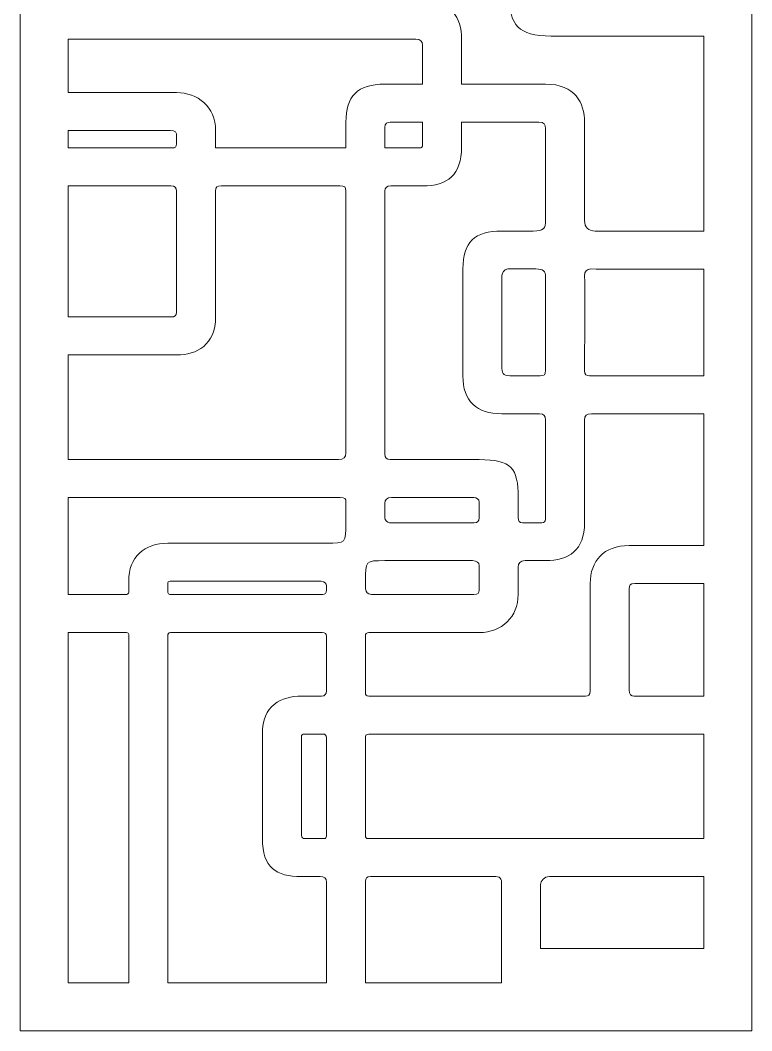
# Model space of a CAD drawing. Header units: centimetres. Extents: x -9.5 to 9.6, y -13.2 to 12.8.
# Drawn here: x -9.51 to -0.5, y -13.15 to -0.71 of the extents above; entities that cross this region are included whole.
import ezdxf

# ---------------------------------------------------------------- set-up
doc = ezdxf.new("R2010")
doc.units = ezdxf.units.CM
doc.header["$MEASUREMENT"] = 0
doc.layers.add('layer 1', color=7, linetype='Continuous')

msp = doc.modelspace()

# ---------------------------------------------------------------- linework, layer by layer
at = {"layer": 'layer 1', "color": 177, "lineweight": 20}
for points, knots in [([(-9.50589, 12.79005), (-9.50589, 12.79005), (-0.50125, 12.79005), (-0.50125, 12.79005), (-0.50125, 12.79005), (-0.50125, 12.79005), (-0.50125, -13.15187), (-0.50125, -13.15187), (-0.50125, -13.15187), (-0.50125, -13.15187), (-9.50589, -13.15187), (-9.50589, -13.15187), (-9.50589, -13.15187), (-9.50589, -13.15187), (-9.50589, 12.79005), (-9.50589, 12.79005)], [0, 0, 0, 0, 0.2, 0.2, 0.2, 0.2, 0.4, 0.4, 0.4, 0.4, 0.6, 0.6, 0.6, 0.6, 1, 1, 1, 1]), ([(-1.09084, -0.90946), (-1.09084, -0.90946), (-2.97314, -0.90946), (-2.97314, -0.90946), (-2.97314, -0.90946), (-3.37809, -0.90946), (-3.48242, -0.76374), (-3.48242, -0.44222), (-3.48242, -0.44222), (-3.48242, -0.15762), (-3.48242, 0.12697), (-3.48242, 0.41157), (-3.48242, 0.41157), (-3.48242, 0.42917), (-3.49403, 0.44302), (-3.51266, 0.44302), (-3.51266, 0.44302), (-4.04403, 0.44302), (-4.5754, 0.44302), (-5.10677, 0.44302), (-5.10677, 0.44302), (-5.14111, 0.44302), (-5.15916, 0.41781), (-5.15916, 0.38526), (-5.15916, 0.38526), (-5.15916, 0.1145), (-5.15916, -0.15625), (-5.15916, -0.42701), (-5.15916, -0.42701), (-5.15916, -0.46278), (-5.1398, -0.48116), (-5.10711, -0.48116), (-5.10711, -0.48116), (-4.92258, -0.48116), (-4.73804, -0.48116), (-4.55351, -0.48116), (-4.55351, -0.48116), (-4.20232, -0.48116), (-4.07348, -0.67309), (-4.07348, -0.94841), (-4.07348, -0.94841), (-4.07348, -1.13275), (-4.07348, -1.3171), (-4.07348, -1.50144), (-4.07348, -1.50144), (-3.72901, -1.50144), (-3.38453, -1.50144), (-3.04006, -1.50144), (-3.04006, -1.50144), (-2.6742, -1.50144), (-2.56003, -1.73458), (-2.56003, -1.96869), (-2.56003, -1.96869), (-2.56003, -2.37251), (-2.56003, -2.77632), (-2.56003, -3.18014), (-2.56003, -3.18014), (-2.56003, -3.26301), (-2.51144, -3.30919), (-2.42969, -3.30919), (-2.42969, -3.30919), (-2.42969, -3.30919), (-1.09084, -3.30919), (-1.09084, -3.30919), (-1.09084, -3.30919), (-1.09084, -3.30919), (-1.09084, -0.90946), (-1.09084, -0.90946)], [0, 0, 0, 0, 0.05555556, 0.05555556, 0.05555556, 0.05555556, 0.11111111, 0.11111111, 0.11111111, 0.11111111, 0.16666667, 0.16666667, 0.16666667, 0.16666667, 0.22222222, 0.22222222, 0.22222222, 0.22222222, 0.27777778, 0.27777778, 0.27777778, 0.27777778, 0.33333333, 0.33333333, 0.33333333, 0.33333333, 0.38888889, 0.38888889, 0.38888889, 0.38888889, 0.44444444, 0.44444444, 0.44444444, 0.44444444, 0.5, 0.5, 0.5, 0.5, 0.55555556, 0.55555556, 0.55555556, 0.55555556, 0.61111111, 0.61111111, 0.61111111, 0.61111111, 0.66666667, 0.66666667, 0.66666667, 0.66666667, 0.72222222, 0.72222222, 0.72222222, 0.72222222, 0.77777778, 0.77777778, 0.77777778, 0.77777778, 0.83333333, 0.83333333, 0.83333333, 0.83333333, 0.88888889, 0.88888889, 0.88888889, 0.88888889, 1, 1, 1, 1]), ([(-8.9163, -1.60469), (-8.9163, -1.60469), (-7.58103, -1.60469), (-7.58103, -1.60469), (-7.58103, -1.60469), (-7.32688, -1.60469), (-7.10101, -1.78163), (-7.10101, -2.07193), (-7.10101, -2.07193), (-7.10101, -2.14344), (-7.10101, -2.21494), (-7.10101, -2.28645), (-7.10101, -2.28645), (-6.56637, -2.28645), (-6.03174, -2.28645), (-5.49711, -2.28645), (-5.49711, -2.28645), (-5.49711, -2.18053), (-5.49711, -2.07461), (-5.49711, -1.96869), (-5.49711, -1.96869), (-5.49711, -1.6495), (-5.35651, -1.50144), (-5.01708, -1.50144), (-5.01708, -1.50144), (-4.86256, -1.50144), (-4.70803, -1.50144), (-4.55351, -1.50144), (-4.55351, -1.50144), (-4.55351, -1.34014), (-4.55351, -1.17884), (-4.55351, -1.01754), (-4.55351, -1.01754), (-4.55351, -0.9786), (-4.57772, -0.94841), (-4.63743, -0.94841), (-4.63743, -0.94841), (-4.63743, -0.94841), (-8.9163, -0.94841), (-8.9163, -0.94841), (-8.9163, -0.94841), (-8.9163, -0.94841), (-8.9163, -1.60469), (-8.9163, -1.60469)], [0, 0, 0, 0, 0.08333333, 0.08333333, 0.08333333, 0.08333333, 0.16666667, 0.16666667, 0.16666667, 0.16666667, 0.25, 0.25, 0.25, 0.25, 0.33333333, 0.33333333, 0.33333333, 0.33333333, 0.41666667, 0.41666667, 0.41666667, 0.41666667, 0.5, 0.5, 0.5, 0.5, 0.58333333, 0.58333333, 0.58333333, 0.58333333, 0.66666667, 0.66666667, 0.66666667, 0.66666667, 0.75, 0.75, 0.75, 0.75, 0.83333333, 0.83333333, 0.83333333, 0.83333333, 1, 1, 1, 1]), ([(-3.04006, -6.85675), (-3.04006, -6.44841), (-3.04006, -6.04006), (-3.04006, -5.63172), (-3.04006, -5.63172), (-3.04006, -5.58738), (-3.05574, -5.55842), (-3.1156, -5.55842), (-3.1156, -5.55842), (-3.26949, -5.55842), (-3.42337, -5.55842), (-3.57726, -5.55842), (-3.57726, -5.55842), (-3.89011, -5.55842), (-4.05729, -5.40173), (-4.05729, -5.09117), (-4.05729, -5.09117), (-4.05729, -4.65293), (-4.05729, -4.21468), (-4.05729, -3.77644), (-4.05729, -3.77644), (-4.05729, -3.44636), (-3.91375, -3.30919), (-3.57726, -3.30919), (-3.57726, -3.30919), (-3.44855, -3.30919), (-3.31985, -3.30919), (-3.19115, -3.30919), (-3.19115, -3.30919), (-3.06484, -3.30919), (-3.04006, -3.28303), (-3.04006, -3.17098), (-3.04006, -3.17098), (-3.04006, -2.79582), (-3.04006, -2.42067), (-3.04006, -2.04552), (-3.04006, -2.04552), (-3.04006, -1.99742), (-3.05681, -1.96869), (-3.12079, -1.96869), (-3.12079, -1.96869), (-3.43836, -1.96869), (-3.75592, -1.96869), (-4.07348, -1.96869), (-4.07348, -1.96869), (-4.07348, -2.07422), (-4.07348, -2.17587), (-4.07348, -2.27666), (-4.07348, -2.27666), (-4.07348, -2.61615), (-4.24608, -2.7537), (-4.55351, -2.7537), (-4.55351, -2.7537), (-4.68389, -2.7537), (-4.81427, -2.7537), (-4.94465, -2.7537), (-4.94465, -2.7537), (-4.99025, -2.7537), (-5.01708, -2.77449), (-5.01708, -2.81447), (-5.01708, -2.81447), (-5.01708, -3.8946), (-5.01708, -4.97473), (-5.01708, -6.05486), (-5.01708, -6.05486), (-5.01708, -6.0989), (-4.99602, -6.1225), (-4.95362, -6.1225), (-4.95362, -6.1225), (-4.58796, -6.1225), (-4.22231, -6.1225), (-3.85665, -6.1225), (-3.85665, -6.1225), (-3.45841, -6.1225), (-3.37662, -6.22542), (-3.37662, -6.58974), (-3.37662, -6.58974), (-3.37662, -6.67183), (-3.37662, -6.75393), (-3.37662, -6.83602), (-3.37662, -6.83602), (-3.37662, -6.87926), (-3.35898, -6.8988), (-3.32403, -6.8988), (-3.32403, -6.8988), (-3.24416, -6.8988), (-3.1643, -6.8988), (-3.08443, -6.8988), (-3.08443, -6.8988), (-3.05537, -6.8988), (-3.04006, -6.88572), (-3.04006, -6.85675)], [0, 0, 0, 0, 0.04166667, 0.04166667, 0.04166667, 0.04166667, 0.08333333, 0.08333333, 0.08333333, 0.08333333, 0.125, 0.125, 0.125, 0.125, 0.16666667, 0.16666667, 0.16666667, 0.16666667, 0.20833333, 0.20833333, 0.20833333, 0.20833333, 0.25, 0.25, 0.25, 0.25, 0.29166667, 0.29166667, 0.29166667, 0.29166667, 0.33333333, 0.33333333, 0.33333333, 0.33333333, 0.375, 0.375, 0.375, 0.375, 0.41666667, 0.41666667, 0.41666667, 0.41666667, 0.45833333, 0.45833333, 0.45833333, 0.45833333, 0.5, 0.5, 0.5, 0.5, 0.54166667, 0.54166667, 0.54166667, 0.54166667, 0.58333333, 0.58333333, 0.58333333, 0.58333333, 0.625, 0.625, 0.625, 0.625, 0.66666667, 0.66666667, 0.66666667, 0.66666667, 0.70833333, 0.70833333, 0.70833333, 0.70833333, 0.75, 0.75, 0.75, 0.75, 0.79166667, 0.79166667, 0.79166667, 0.79166667, 0.83333333, 0.83333333, 0.83333333, 0.83333333, 0.875, 0.875, 0.875, 0.875, 0.91666667, 0.91666667, 0.91666667, 0.91666667, 1, 1, 1, 1]), ([(-5.01708, -2.28645), (-4.87705, -2.28645), (-4.73701, -2.28645), (-4.59697, -2.28645), (-4.59697, -2.28645), (-4.56306, -2.28645), (-4.55351, -2.27129), (-4.55351, -2.2517), (-4.55351, -2.2517), (-4.55351, -2.15736), (-4.55351, -2.06302), (-4.55351, -1.96869), (-4.55351, -1.96869), (-4.6863, -1.96869), (-4.8191, -1.96869), (-4.95189, -1.96869), (-4.95189, -1.96869), (-4.98884, -1.96869), (-5.01708, -1.98638), (-5.01708, -2.03323), (-5.01708, -2.03323), (-5.01708, -2.11764), (-5.01708, -2.20205), (-5.01708, -2.28645)], [0, 0, 0, 0, 0.14285714, 0.14285714, 0.14285714, 0.14285714, 0.28571429, 0.28571429, 0.28571429, 0.28571429, 0.42857143, 0.42857143, 0.42857143, 0.42857143, 0.57142857, 0.57142857, 0.57142857, 0.57142857, 0.71428571, 0.71428571, 0.71428571, 0.71428571, 1, 1, 1, 1]), ([(-8.9163, -2.28645), (-8.9163, -2.28645), (-7.63194, -2.28645), (-7.63194, -2.28645), (-7.63194, -2.28645), (-7.60217, -2.28645), (-7.58103, -2.27791), (-7.58103, -2.23575), (-7.58103, -2.23575), (-7.58103, -2.20349), (-7.58103, -2.17123), (-7.58103, -2.13897), (-7.58103, -2.13897), (-7.58103, -2.0984), (-7.5952, -2.07193), (-7.65462, -2.07193), (-7.65462, -2.07193), (-7.65462, -2.07193), (-8.9163, -2.07193), (-8.9163, -2.07193), (-8.9163, -2.07193), (-8.9163, -2.07193), (-8.9163, -2.28645), (-8.9163, -2.28645)], [0, 0, 0, 0, 0.14285714, 0.14285714, 0.14285714, 0.14285714, 0.28571429, 0.28571429, 0.28571429, 0.28571429, 0.42857143, 0.42857143, 0.42857143, 0.42857143, 0.57142857, 0.57142857, 0.57142857, 0.57142857, 0.71428571, 0.71428571, 0.71428571, 0.71428571, 1, 1, 1, 1]), ([(-8.9163, -6.1225), (-8.9163, -6.1225), (-5.58917, -6.1225), (-5.58917, -6.1225), (-5.58917, -6.1225), (-5.52814, -6.1225), (-5.49711, -6.09361), (-5.49711, -6.04492), (-5.49711, -6.04492), (-5.49711, -4.96751), (-5.49711, -3.89008), (-5.49711, -2.81267), (-5.49711, -2.81267), (-5.49711, -2.76765), (-5.51254, -2.7537), (-5.56917, -2.7537), (-5.56917, -2.7537), (-6.05754, -2.7537), (-6.54592, -2.7537), (-7.03429, -2.7537), (-7.03429, -2.7537), (-7.08704, -2.7537), (-7.10101, -2.76761), (-7.10101, -2.81671), (-7.10101, -2.81671), (-7.10101, -3.33343), (-7.10101, -3.85014), (-7.10101, -4.36686), (-7.10101, -4.36686), (-7.10101, -4.70981), (-7.32993, -4.8341), (-7.58103, -4.8341), (-7.58103, -4.8341), (-7.58103, -4.8341), (-8.9163, -4.8341), (-8.9163, -4.8341), (-8.9163, -4.8341), (-8.9163, -4.8341), (-8.9163, -6.1225), (-8.9163, -6.1225)], [0, 0, 0, 0, 0.09090909, 0.09090909, 0.09090909, 0.09090909, 0.18181818, 0.18181818, 0.18181818, 0.18181818, 0.27272727, 0.27272727, 0.27272727, 0.27272727, 0.36363636, 0.36363636, 0.36363636, 0.36363636, 0.45454545, 0.45454545, 0.45454545, 0.45454545, 0.54545455, 0.54545455, 0.54545455, 0.54545455, 0.63636364, 0.63636364, 0.63636364, 0.63636364, 0.72727273, 0.72727273, 0.72727273, 0.72727273, 0.81818182, 0.81818182, 0.81818182, 0.81818182, 1, 1, 1, 1]), ([(-8.9163, -4.36686), (-8.9163, -4.36686), (-7.64987, -4.36686), (-7.64987, -4.36686), (-7.64987, -4.36686), (-7.60238, -4.36686), (-7.58103, -4.35255), (-7.58103, -4.3063), (-7.58103, -4.3063), (-7.58103, -3.80977), (-7.58103, -3.31324), (-7.58103, -2.81671), (-7.58103, -2.81671), (-7.58103, -2.77281), (-7.59988, -2.7537), (-7.65302, -2.7537), (-7.65302, -2.7537), (-7.65302, -2.7537), (-8.9163, -2.7537), (-8.9163, -2.7537), (-8.9163, -2.7537), (-8.9163, -2.7537), (-8.9163, -4.36686), (-8.9163, -4.36686)], [0, 0, 0, 0, 0.14285714, 0.14285714, 0.14285714, 0.14285714, 0.28571429, 0.28571429, 0.28571429, 0.28571429, 0.42857143, 0.42857143, 0.42857143, 0.42857143, 0.57142857, 0.57142857, 0.57142857, 0.57142857, 0.71428571, 0.71428571, 0.71428571, 0.71428571, 1, 1, 1, 1]), ([(-3.48029, -5.09117), (-3.33701, -5.09117), (-3.24473, -5.09117), (-3.10771, -5.09117), (-3.10771, -5.09117), (-3.05374, -5.09117), (-3.04006, -5.07715), (-3.04006, -5.02475), (-3.04006, -5.02475), (-3.04006, -4.63702), (-3.04006, -4.26688), (-3.04006, -3.87915), (-3.04006, -3.87915), (-3.04006, -3.7997), (-3.06587, -3.77644), (-3.15757, -3.77644), (-3.15757, -3.77644), (-3.27342, -3.77644), (-3.38928, -3.77644), (-3.50513, -3.77644), (-3.50513, -3.77644), (-3.55109, -3.77644), (-3.57726, -3.83011), (-3.57726, -3.86393), (-3.57726, -3.86393), (-3.57726, -4.24457), (-3.57726, -4.59505), (-3.57726, -4.97252), (-3.57726, -4.97252), (-3.57726, -5.05186), (-3.56626, -5.09117), (-3.48029, -5.09117)], [0, 0, 0, 0, 0.11111111, 0.11111111, 0.11111111, 0.11111111, 0.22222222, 0.22222222, 0.22222222, 0.22222222, 0.33333333, 0.33333333, 0.33333333, 0.33333333, 0.44444444, 0.44444444, 0.44444444, 0.44444444, 0.55555556, 0.55555556, 0.55555556, 0.55555556, 0.66666667, 0.66666667, 0.66666667, 0.66666667, 0.77777778, 0.77777778, 0.77777778, 0.77777778, 1, 1, 1, 1]), ([(-1.09084, -3.77693), (-1.51237, -3.7783), (-2.13776, -3.78172), (-2.48423, -3.77644), (-2.48423, -3.77644), (-2.53245, -3.7757), (-2.5615, -3.80535), (-2.56003, -3.86067), (-2.56003, -3.86067), (-2.54938, -4.26192), (-2.56003, -4.62816), (-2.56003, -5.02954), (-2.56003, -5.02954), (-2.56003, -5.07619), (-2.53888, -5.09117), (-2.49715, -5.09117), (-2.49715, -5.09117), (-2.49715, -5.09117), (-1.09084, -5.09117), (-1.09084, -5.09117), (-1.09084, -5.09117), (-1.09084, -5.09117), (-1.09084, -3.77693), (-1.09084, -3.77693)], [0, 0, 0, 0, 0.14285714, 0.14285714, 0.14285714, 0.14285714, 0.28571429, 0.28571429, 0.28571429, 0.28571429, 0.42857143, 0.42857143, 0.42857143, 0.42857143, 0.57142857, 0.57142857, 0.57142857, 0.57142857, 0.71428571, 0.71428571, 0.71428571, 0.71428571, 1, 1, 1, 1]), ([(-1.09084, -5.55842), (-1.09084, -5.55842), (-2.47301, -5.55842), (-2.47301, -5.55842), (-2.47301, -5.55842), (-2.54056, -5.55842), (-2.56003, -5.57941), (-2.56003, -5.63501), (-2.56003, -5.63501), (-2.56003, -6.06656), (-2.56003, -6.46725), (-2.56003, -6.8988), (-2.56003, -6.8988), (-2.56003, -7.23586), (-2.7512, -7.36604), (-3.04006, -7.36604), (-3.04006, -7.36604), (-3.1242, -7.36604), (-3.20834, -7.36604), (-3.29248, -7.36604), (-3.29248, -7.36604), (-3.35173, -7.36604), (-3.37662, -7.39544), (-3.37662, -7.44429), (-3.37662, -7.44429), (-3.37662, -7.55732), (-3.37662, -7.67035), (-3.37662, -7.78338), (-3.37662, -7.78338), (-3.37662, -8.05718), (-3.579, -8.25062), (-3.85665, -8.25062), (-3.85665, -8.25062), (-4.30883, -8.25062), (-4.76102, -8.25062), (-5.2132, -8.25062), (-5.2132, -8.25062), (-5.24297, -8.25062), (-5.25696, -8.26424), (-5.25696, -8.29339), (-5.25696, -8.29339), (-5.25696, -8.52441), (-5.25696, -8.75542), (-5.25696, -8.98644), (-5.25696, -8.98644), (-5.25696, -9.01827), (-5.24666, -9.03264), (-5.21466, -9.03264), (-5.21466, -9.03264), (-4.32639, -9.03264), (-3.43811, -9.03264), (-2.54984, -9.03264), (-2.54984, -9.03264), (-2.51097, -9.03264), (-2.48926, -9.02014), (-2.48926, -8.97212), (-2.48926, -8.97212), (-2.48926, -8.53069), (-2.48926, -8.08927), (-2.48926, -7.64784), (-2.48926, -7.64784), (-2.48926, -7.36959), (-2.32796, -7.18059), (-2.00923, -7.18059), (-2.00923, -7.18059), (-2.00923, -7.18059), (-1.09084, -7.18059), (-1.09084, -7.18059), (-1.09084, -7.18059), (-1.09084, -7.18059), (-1.09084, -5.55842), (-1.09084, -5.55842)], [0, 0, 0, 0, 0.05263158, 0.05263158, 0.05263158, 0.05263158, 0.10526316, 0.10526316, 0.10526316, 0.10526316, 0.15789474, 0.15789474, 0.15789474, 0.15789474, 0.21052632, 0.21052632, 0.21052632, 0.21052632, 0.26315789, 0.26315789, 0.26315789, 0.26315789, 0.31578947, 0.31578947, 0.31578947, 0.31578947, 0.36842105, 0.36842105, 0.36842105, 0.36842105, 0.42105263, 0.42105263, 0.42105263, 0.42105263, 0.47368421, 0.47368421, 0.47368421, 0.47368421, 0.52631579, 0.52631579, 0.52631579, 0.52631579, 0.57894737, 0.57894737, 0.57894737, 0.57894737, 0.63157895, 0.63157895, 0.63157895, 0.63157895, 0.68421053, 0.68421053, 0.68421053, 0.68421053, 0.73684211, 0.73684211, 0.73684211, 0.73684211, 0.78947368, 0.78947368, 0.78947368, 0.78947368, 0.84210526, 0.84210526, 0.84210526, 0.84210526, 0.89473684, 0.89473684, 0.89473684, 0.89473684, 1, 1, 1, 1]), ([(-8.9163, -7.78338), (-8.9163, -7.78338), (-8.2097, -7.78338), (-8.2097, -7.78338), (-8.2097, -7.78338), (-8.1824, -7.78338), (-8.17078, -7.7737), (-8.17078, -7.75518), (-8.17078, -7.75518), (-8.17078, -7.70989), (-8.17078, -7.6646), (-8.17078, -7.61932), (-8.17078, -7.61932), (-8.17078, -7.31593), (-7.97492, -7.15207), (-7.69075, -7.15207), (-7.69075, -7.15207), (-7.0395, -7.15207), (-6.38824, -7.15207), (-5.73699, -7.15207), (-5.73699, -7.15207), (-5.49883, -7.15207), (-5.49711, -7.15214), (-5.49711, -6.8988), (-5.49711, -6.8988), (-5.49711, -6.81349), (-5.49711, -6.72817), (-5.49711, -6.64286), (-5.49711, -6.64286), (-5.49711, -6.60513), (-5.50798, -6.58974), (-5.56892, -6.58974), (-5.56892, -6.58974), (-5.56892, -6.58974), (-8.9163, -6.58974), (-8.9163, -6.58974), (-8.9163, -6.58974), (-8.9163, -6.58974), (-8.9163, -7.78338), (-8.9163, -7.78338)], [0, 0, 0, 0, 0.09090909, 0.09090909, 0.09090909, 0.09090909, 0.18181818, 0.18181818, 0.18181818, 0.18181818, 0.27272727, 0.27272727, 0.27272727, 0.27272727, 0.36363636, 0.36363636, 0.36363636, 0.36363636, 0.45454545, 0.45454545, 0.45454545, 0.45454545, 0.54545455, 0.54545455, 0.54545455, 0.54545455, 0.63636364, 0.63636364, 0.63636364, 0.63636364, 0.72727273, 0.72727273, 0.72727273, 0.72727273, 0.81818182, 0.81818182, 0.81818182, 0.81818182, 1, 1, 1, 1]), ([(-4.95899, -6.8988), (-4.61164, -6.8988), (-4.26428, -6.8988), (-3.91693, -6.8988), (-3.91693, -6.8988), (-3.87939, -6.8988), (-3.85665, -6.87892), (-3.85665, -6.84085), (-3.85665, -6.84085), (-3.85665, -6.77546), (-3.85665, -6.71006), (-3.85665, -6.64467), (-3.85665, -6.64467), (-3.85665, -6.61059), (-3.88603, -6.58974), (-3.92407, -6.58974), (-3.92407, -6.58974), (-4.26121, -6.58974), (-4.59835, -6.58974), (-4.93549, -6.58974), (-4.93549, -6.58974), (-4.99088, -6.58974), (-5.01708, -6.61401), (-5.01708, -6.65735), (-5.01708, -6.65735), (-5.01708, -6.71771), (-5.01708, -6.77807), (-5.01708, -6.83843), (-5.01708, -6.83843), (-5.01708, -6.8669), (-4.98594, -6.8988), (-4.95899, -6.8988)], [0, 0, 0, 0, 0.11111111, 0.11111111, 0.11111111, 0.11111111, 0.22222222, 0.22222222, 0.22222222, 0.22222222, 0.33333333, 0.33333333, 0.33333333, 0.33333333, 0.44444444, 0.44444444, 0.44444444, 0.44444444, 0.55555556, 0.55555556, 0.55555556, 0.55555556, 0.66666667, 0.66666667, 0.66666667, 0.66666667, 0.77777778, 0.77777778, 0.77777778, 0.77777778, 1, 1, 1, 1]), ([(-3.93824, -7.36604), (-4.29785, -7.36604), (-4.65747, -7.36604), (-5.01708, -7.36604), (-5.01708, -7.36604), (-5.25745, -7.36604), (-5.25696, -7.36597), (-5.25696, -7.61932), (-5.25696, -7.61932), (-5.25696, -7.78365), (-5.25468, -7.78338), (-5.08192, -7.78338), (-5.08192, -7.78338), (-4.69583, -7.78338), (-4.30974, -7.78338), (-3.92365, -7.78338), (-3.92365, -7.78338), (-3.87272, -7.78338), (-3.85665, -7.76659), (-3.85665, -7.72734), (-3.85665, -7.72734), (-3.85665, -7.62647), (-3.85665, -7.5256), (-3.85665, -7.42473), (-3.85665, -7.42473), (-3.85665, -7.39383), (-3.88079, -7.36604), (-3.93824, -7.36604)], [0, 0, 0, 0, 0.125, 0.125, 0.125, 0.125, 0.25, 0.25, 0.25, 0.25, 0.375, 0.375, 0.375, 0.375, 0.5, 0.5, 0.5, 0.5, 0.625, 0.625, 0.625, 0.625, 0.75, 0.75, 0.75, 0.75, 1, 1, 1, 1]), ([(-5.73699, -7.73089), (-5.73699, -7.70955), (-5.73699, -7.70104), (-5.73699, -7.67647), (-5.73699, -7.67647), (-5.73699, -7.65123), (-5.75408, -7.61932), (-5.80122, -7.61932), (-5.80122, -7.61932), (-6.42122, -7.61932), (-7.04122, -7.61932), (-7.66123, -7.61932), (-7.66123, -7.61932), (-7.68008, -7.61932), (-7.69075, -7.63271), (-7.69075, -7.64796), (-7.69075, -7.64796), (-7.69075, -7.67797), (-7.69075, -7.71108), (-7.69075, -7.738), (-7.69075, -7.738), (-7.69075, -7.7729), (-7.68009, -7.78338), (-7.64162, -7.78338), (-7.64162, -7.78338), (-7.01919, -7.78338), (-6.40537, -7.78338), (-5.78248, -7.78338), (-5.78248, -7.78338), (-5.75239, -7.78338), (-5.73699, -7.76237), (-5.73699, -7.73089)], [0, 0, 0, 0, 0.11111111, 0.11111111, 0.11111111, 0.11111111, 0.22222222, 0.22222222, 0.22222222, 0.22222222, 0.33333333, 0.33333333, 0.33333333, 0.33333333, 0.44444444, 0.44444444, 0.44444444, 0.44444444, 0.55555556, 0.55555556, 0.55555556, 0.55555556, 0.66666667, 0.66666667, 0.66666667, 0.66666667, 0.77777778, 0.77777778, 0.77777778, 0.77777778, 1, 1, 1, 1]), ([(-1.09084, -7.64784), (-1.09084, -7.64784), (-1.94246, -7.64784), (-1.94246, -7.64784), (-1.94246, -7.64784), (-2.00356, -7.64784), (-2.00923, -7.66757), (-2.00923, -7.71275), (-2.00923, -7.71275), (-2.00923, -8.12865), (-2.00923, -8.54456), (-2.00923, -8.96046), (-2.00923, -8.96046), (-2.00923, -9.01425), (-1.98809, -9.03264), (-1.94876, -9.03264), (-1.94876, -9.03264), (-1.94876, -9.03264), (-1.09084, -9.03264), (-1.09084, -9.03264), (-1.09084, -9.03264), (-1.09084, -9.03264), (-1.09084, -7.64784), (-1.09084, -7.64784)], [0, 0, 0, 0, 0.14285714, 0.14285714, 0.14285714, 0.14285714, 0.28571429, 0.28571429, 0.28571429, 0.28571429, 0.42857143, 0.42857143, 0.42857143, 0.42857143, 0.57142857, 0.57142857, 0.57142857, 0.57142857, 0.71428571, 0.71428571, 0.71428571, 0.71428571, 1, 1, 1, 1]), ([(-8.17078, -12.56228), (-8.17078, -12.56228), (-8.17078, -8.27579), (-8.17078, -8.27579), (-8.17078, -8.27579), (-8.17078, -8.26574), (-8.17636, -8.25062), (-8.19722, -8.25062), (-8.19722, -8.25062), (-8.19722, -8.25062), (-8.9163, -8.25062), (-8.9163, -8.25062), (-8.9163, -8.25062), (-8.9163, -8.25062), (-8.9163, -12.56228), (-8.9163, -12.56228), (-8.9163, -12.56228), (-8.9163, -12.56228), (-8.17078, -12.56228), (-8.17078, -12.56228)], [0, 0, 0, 0, 0.16666667, 0.16666667, 0.16666667, 0.16666667, 0.33333333, 0.33333333, 0.33333333, 0.33333333, 0.5, 0.5, 0.5, 0.5, 0.66666667, 0.66666667, 0.66666667, 0.66666667, 1, 1, 1, 1]), ([(-5.73699, -12.56228), (-5.73699, -12.56228), (-5.73699, -11.32126), (-5.73699, -11.32126), (-5.73699, -11.32126), (-5.73699, -11.27556), (-5.76028, -11.25337), (-5.81382, -11.25337), (-5.81382, -11.25337), (-5.89065, -11.25337), (-5.96747, -11.25337), (-6.0443, -11.25337), (-6.0443, -11.25337), (-6.35642, -11.25337), (-6.52433, -11.14671), (-6.52433, -10.78612), (-6.52433, -10.78612), (-6.52433, -10.35738), (-6.52433, -9.92863), (-6.52433, -9.49989), (-6.52433, -9.49989), (-6.53021, -9.14657), (-6.2913, -9.03418), (-6.0443, -9.03264), (-6.0443, -9.03264), (-5.96267, -9.03264), (-5.88104, -9.03264), (-5.79941, -9.03264), (-5.79941, -9.03264), (-5.75301, -9.03264), (-5.73699, -9.0069), (-5.73699, -8.96911), (-5.73699, -8.96911), (-5.73699, -8.74387), (-5.73699, -8.51863), (-5.73699, -8.29339), (-5.73699, -8.29339), (-5.73699, -8.26819), (-5.75341, -8.25062), (-5.78954, -8.25062), (-5.78954, -8.25062), (-6.41163, -8.25062), (-7.03372, -8.25062), (-7.65581, -8.25062), (-7.65581, -8.25062), (-7.67871, -8.25062), (-7.69075, -8.26651), (-7.69075, -8.28729), (-7.69075, -8.28729), (-7.69075, -8.28729), (-7.69075, -12.56228), (-7.69075, -12.56228), (-7.69075, -12.56228), (-7.69075, -12.56228), (-5.73699, -12.56228), (-5.73699, -12.56228)], [0, 0, 0, 0, 0.06666667, 0.06666667, 0.06666667, 0.06666667, 0.13333333, 0.13333333, 0.13333333, 0.13333333, 0.2, 0.2, 0.2, 0.2, 0.26666667, 0.26666667, 0.26666667, 0.26666667, 0.33333333, 0.33333333, 0.33333333, 0.33333333, 0.4, 0.4, 0.4, 0.4, 0.46666667, 0.46666667, 0.46666667, 0.46666667, 0.53333333, 0.53333333, 0.53333333, 0.53333333, 0.6, 0.6, 0.6, 0.6, 0.66666667, 0.66666667, 0.66666667, 0.66666667, 0.73333333, 0.73333333, 0.73333333, 0.73333333, 0.8, 0.8, 0.8, 0.8, 0.86666667, 0.86666667, 0.86666667, 0.86666667, 1, 1, 1, 1]), ([(-6.00109, -10.78612), (-5.92268, -10.78612), (-5.84428, -10.78612), (-5.76587, -10.78612), (-5.76587, -10.78612), (-5.74687, -10.78612), (-5.73699, -10.77384), (-5.73699, -10.75688), (-5.73699, -10.75688), (-5.73699, -10.35071), (-5.73699, -9.94454), (-5.73699, -9.53837), (-5.73699, -9.53837), (-5.73699, -9.52066), (-5.74969, -9.49989), (-5.7802, -9.49989), (-5.7802, -9.49989), (-5.85517, -9.49989), (-5.93013, -9.49989), (-6.0051, -9.49989), (-6.0051, -9.49989), (-6.03281, -9.49989), (-6.0443, -9.51292), (-6.0443, -9.52686), (-6.0443, -9.52686), (-6.0443, -9.9335), (-6.0443, -10.34014), (-6.0443, -10.74677), (-6.0443, -10.74677), (-6.0443, -10.77483), (-6.02519, -10.78612), (-6.00109, -10.78612)], [0, 0, 0, 0, 0.11111111, 0.11111111, 0.11111111, 0.11111111, 0.22222222, 0.22222222, 0.22222222, 0.22222222, 0.33333333, 0.33333333, 0.33333333, 0.33333333, 0.44444444, 0.44444444, 0.44444444, 0.44444444, 0.55555556, 0.55555556, 0.55555556, 0.55555556, 0.66666667, 0.66666667, 0.66666667, 0.66666667, 0.77777778, 0.77777778, 0.77777778, 0.77777778, 1, 1, 1, 1]), ([(-1.09084, -9.49989), (-1.09084, -9.49989), (-5.2148, -9.49989), (-5.2148, -9.49989), (-5.2148, -9.49989), (-5.25239, -9.49989), (-5.25696, -9.52394), (-5.25696, -9.55416), (-5.25696, -9.55416), (-5.25696, -9.95142), (-5.25696, -10.34867), (-5.25696, -10.74593), (-5.25696, -10.74593), (-5.25696, -10.77485), (-5.24431, -10.78612), (-5.22498, -10.78612), (-5.22498, -10.78612), (-5.22498, -10.78612), (-1.09084, -10.78612), (-1.09084, -10.78612), (-1.09084, -10.78612), (-1.09084, -10.78612), (-1.09084, -9.49989), (-1.09084, -9.49989)], [0, 0, 0, 0, 0.14285714, 0.14285714, 0.14285714, 0.14285714, 0.28571429, 0.28571429, 0.28571429, 0.28571429, 0.42857143, 0.42857143, 0.42857143, 0.42857143, 0.57142857, 0.57142857, 0.57142857, 0.57142857, 0.71428571, 0.71428571, 0.71428571, 0.71428571, 1, 1, 1, 1]), ([(-3.58022, -12.56228), (-3.58022, -12.56228), (-3.58022, -12.13861), (-3.58022, -12.13861), (-3.58022, -12.13861), (-3.58022, -11.86535), (-3.58022, -11.63027), (-3.58022, -11.35702), (-3.58022, -11.35702), (-3.58022, -11.26902), (-3.59435, -11.25337), (-3.68231, -11.25337), (-3.68231, -11.25337), (-4.19159, -11.25337), (-4.68393, -11.25337), (-5.19563, -11.25337), (-5.19563, -11.25337), (-5.23895, -11.25337), (-5.25696, -11.27273), (-5.25696, -11.3149), (-5.25696, -11.3149), (-5.25696, -11.3149), (-5.25696, -12.56228), (-5.25696, -12.56228), (-5.25696, -12.56228), (-5.25696, -12.56228), (-3.58022, -12.56228), (-3.58022, -12.56228)], [0, 0, 0, 0, 0.125, 0.125, 0.125, 0.125, 0.25, 0.25, 0.25, 0.25, 0.375, 0.375, 0.375, 0.375, 0.5, 0.5, 0.5, 0.5, 0.625, 0.625, 0.625, 0.625, 0.75, 0.75, 0.75, 0.75, 1, 1, 1, 1]), ([(-1.09084, -11.25337), (-1.09084, -11.25337), (-2.98979, -11.25337), (-2.98979, -11.25337), (-2.98979, -11.25337), (-3.05724, -11.25337), (-3.10019, -11.30831), (-3.10019, -11.35177), (-3.10019, -11.35177), (-3.10019, -11.63071), (-3.10019, -11.85966), (-3.10019, -12.13861), (-3.10019, -12.13861), (-3.10019, -12.13861), (-1.09084, -12.13861), (-1.09084, -12.13861), (-1.09084, -12.13861), (-1.09084, -12.13861), (-1.09084, -11.25337), (-1.09084, -11.25337)], [0, 0, 0, 0, 0.16666667, 0.16666667, 0.16666667, 0.16666667, 0.33333333, 0.33333333, 0.33333333, 0.33333333, 0.5, 0.5, 0.5, 0.5, 0.66666667, 0.66666667, 0.66666667, 0.66666667, 1, 1, 1, 1])]:
    msp.add_open_spline(points, degree=3, knots=knots, dxfattribs=at)

doc.saveas('drawing.dxf')
